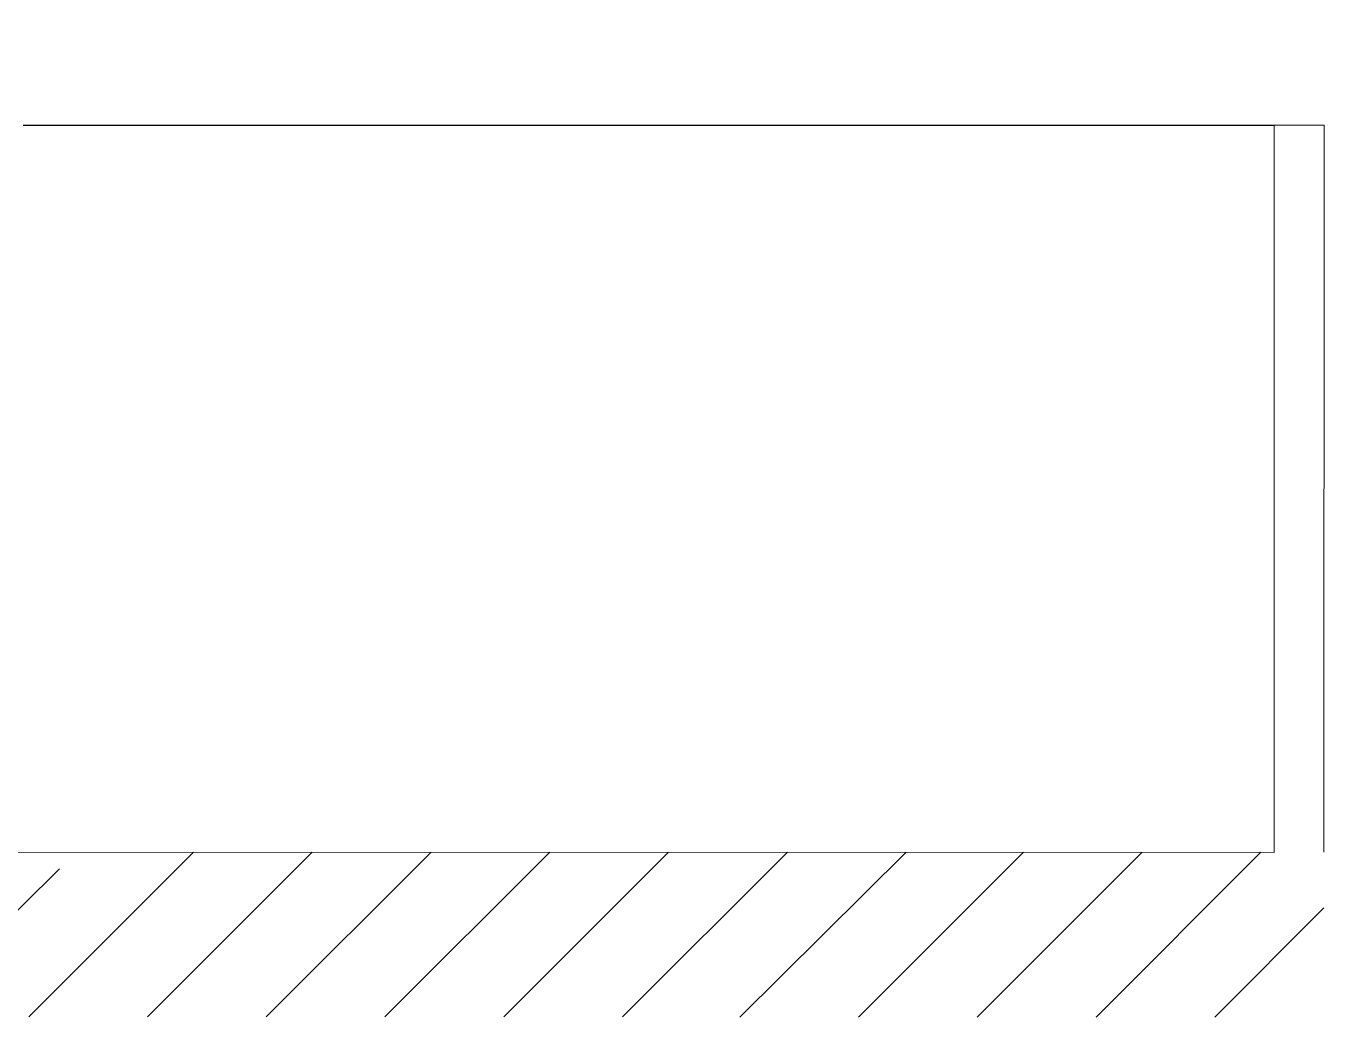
# Model space of a CAD drawing. Extents: x 3377 to 3790, y 1673 to 1846.
# Drawn here: x 3541.087 to 3545.019, y 1761.896 to 1764.898 of the extents above; entities that cross this region are included whole.
import ezdxf

# ---------------------------------------------------------------- set-up
doc = ezdxf.new("R2010")
doc.units = 0
doc.header["$LTSCALE"] = 2
doc.layers.add('PDF7_07-HACHURIADO', color=7, linetype='Continuous')
doc.layers.add('PDF7_13-CORTE', color=7, linetype='Continuous', true_color=0xe3e3e3)

msp = doc.modelspace()

# ---------------------------------------------------------------- linework, layer by layer
at = {"color": 1}
msp.add_line((3541.0786, 1764.5976), (3544.8675, 1764.5976), dxfattribs=at)
at = {"layer": 'PDF7_07-HACHURIADO', "lineweight": 0}
for points in [[(3541.0954, 1761.8964), (3541.5947, 1762.3957)], [(3541.455, 1761.8964), (3541.9544, 1762.3956)], [(3541.8147, 1761.8963), (3542.3141, 1762.3956)], [(3542.1744, 1761.8963), (3542.6737, 1762.3956)], [(3542.5341, 1761.8963), (3543.0334, 1762.3956)], [(3542.8937, 1761.8963), (3543.3931, 1762.3955)], [(3543.2492, 1761.8962), (3543.7528, 1762.3955)], [(3543.6089, 1761.8962), (3544.1082, 1762.3955)], [(3543.9685, 1761.8962), (3544.4679, 1762.3955)], [(3544.3282, 1761.8962), (3544.8276, 1762.3954)], [(3540.7357, 1761.8964), (3541.1885, 1762.3449)], [(3544.6879, 1761.8961), (3545.0185, 1762.2267)]]:
    msp.add_lwpolyline(points, dxfattribs=at)
at = {"layer": 'PDF7_13-CORTE', "color": 7, "lineweight": 0}
for points in [[(3513.9844, 1764.8983), (3513.9842, 1762.3975), (3544.8685, 1762.3948)], [(3544.8675, 1762.3956), (3544.8675, 1764.5976), (3545.0187, 1764.5976), (3545.0185, 1762.3956)]]:
    msp.add_lwpolyline(points, dxfattribs=at)

doc.saveas('drawing.dxf')
